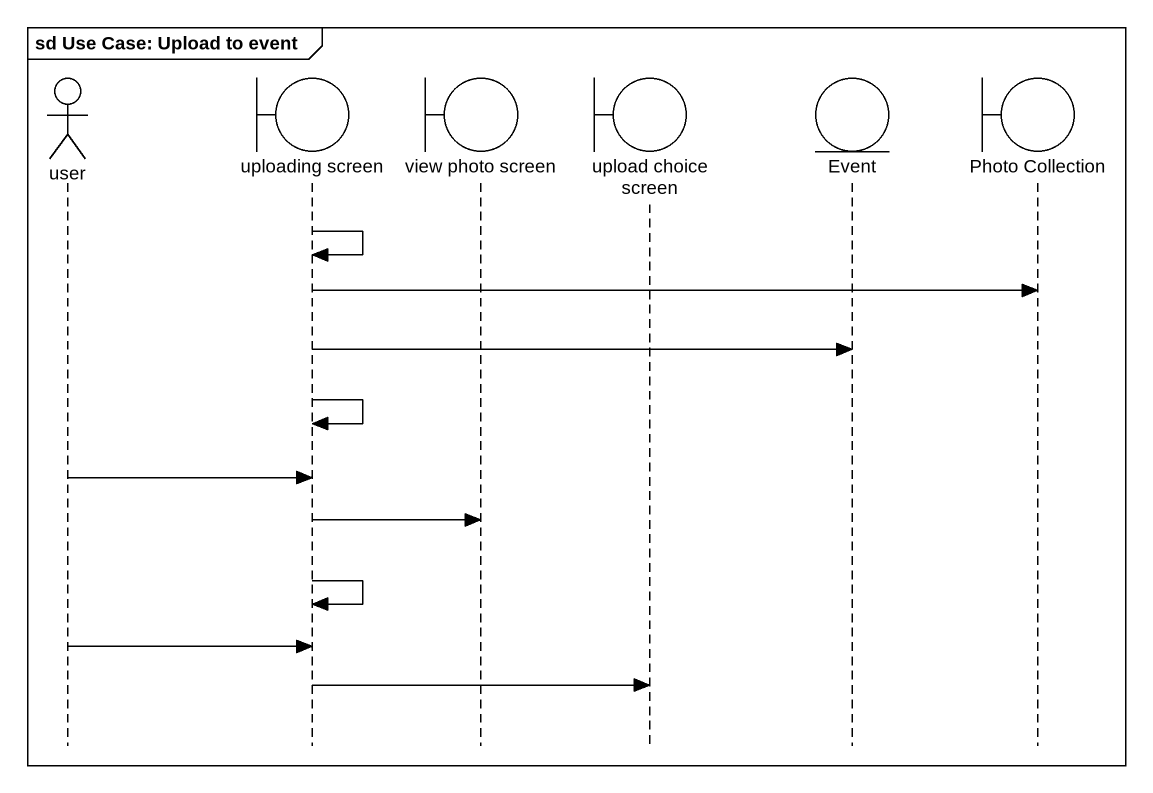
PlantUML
@startuml
mainframe sd Use Case: Upload to event
hide footbox
actor user
boundary "uploading screen" as uploading_screen
boundary "view photo screen" as view_photo_screen
boundary "upload choice screen" as upload_choice_screen
entity Event
boundary "Photo Collection" as Photo_Collection

uploading_screen -> uploading_screen
uploading_screen -> Photo_Collection
uploading_screen -> Event
uploading_screen -> uploading_screen
user -> uploading_screen
uploading_screen -> view_photo_screen
uploading_screen -> uploading_screen
user -> uploading_screen
uploading_screen -> upload_choice_screen
@enduml
